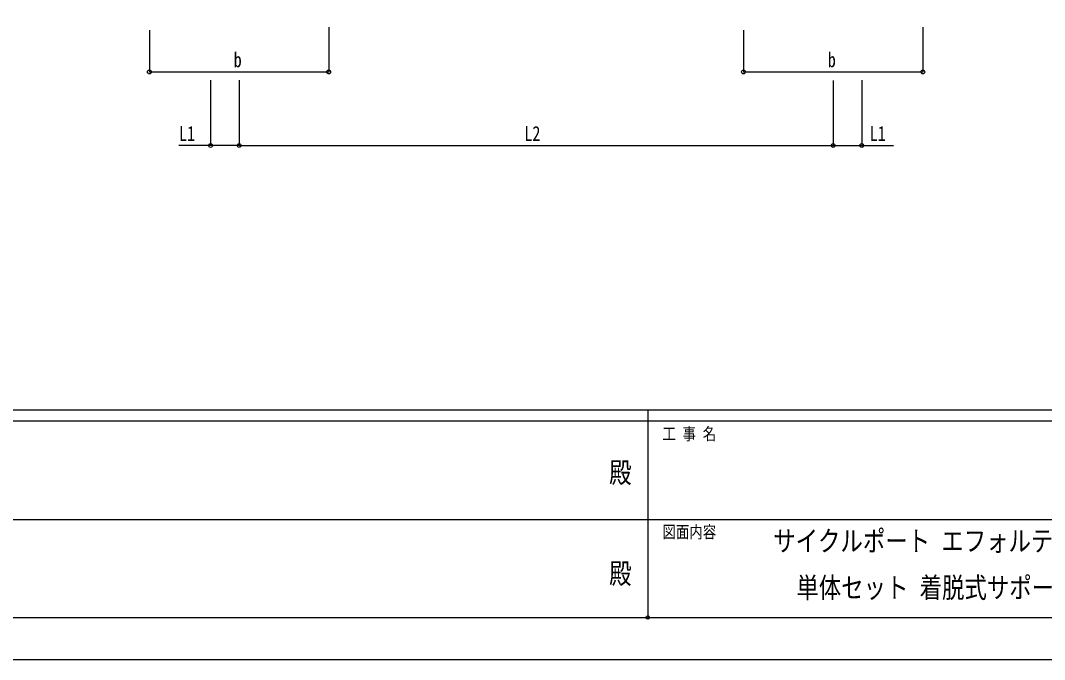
# Model space of a CAD drawing. Units: millimetres, scale not verified. Extents: x -10512 to 10512, y -7425 to 7425.
# Drawn here: x -2810 to 1758, y -7425 to -4575 of the extents above; entities that cross this region are included whole.
import ezdxf
from ezdxf.enums import TextEntityAlignment as Align

# ---------------------------------------------------------------- set-up
doc = ezdxf.new("R2010")
doc.units = ezdxf.units.MM
doc.header["$LTSCALE"] = 30
doc.header["$PDMODE"] = 32
doc.header["$PDSIZE"] = 15
for name, color, linetype in [('0-2_USER1', 3, 'Continuous'), ('0-6_YKK_D', 6, 'Continuous'), ('0-7_YKK_ZWAK', 7, 'Continuous')]:
    doc.layers.add(name, color=color, linetype=linetype)
doc.styles.add('ＭＳ ゴシック', font='')
doc.styles.get('ＭＳ ゴシック').set_extended_font_data('MS Gothic')

msp = doc.modelspace()

# ---------------------------------------------------------------- linework, layer by layer
at = {"layer": '0-6_YKK_D'}
for p, q in [((-1435.07, -4604.32), (-1435.07, -4805.24)), ((1214.93, -4604.32), (1214.93, -4805.24)), ((-2235.07, -4618.53), (-2235.07, -4805.24)), ((414.93, -4618.53), (414.93, -4805.24)), ((-2235.07, -4804.24), (-1435.07, -4804.24)), ((-1961.87, -4841.43), (-1961.87, -5133.59)), ((-1834.87, -4840.43), (-1834.87, -5133.59)), ((-1834.87, -4840.43), (-1834.87, -5133.59)), ((414.93, -4804.24), (1214.93, -4804.24)), ((942.13, -4841.43), (942.13, -5133.59)), ((815.13, -4842.49), (815.13, -5133.59)), ((815.13, -4842.49), (815.13, -5133.59)), ((-1834.87, -5132.59), (815.13, -5132.59))]:
    msp.add_line(p, q, dxfattribs=at)
for points in [[(-1834.87, -5132.59), (-1961.87, -5132.59), (-2104.07, -5132.59)], [(815.13, -5132.59), (942.13, -5132.59), (1084.33, -5132.59)]]:
    msp.add_lwpolyline(points, dxfattribs=at)
for centre in [(-2235.07, -4804.24), (-1435.07, -4804.24), (414.93, -4804.24), (1214.93, -4804.24), (-1961.87, -5132.59), (-1834.87, -5132.59), (-1834.87, -5132.59), (815.13, -5132.59), (815.13, -5132.59), (942.13, -5132.59)]:
    msp.add_circle(centre, 8.5, dxfattribs=at)
at = {"layer": '0-7_YKK_ZWAK'}
for p, q in [((9737.55, -6312.5), (-9762.45, -6312.5)), ((-12.45, -6312.5), (-12.45, -7237.5)), ((-12.45, -6362.5), (-3262.45, -6362.5)), ((3237.55, -6362.5), (-12.45, -6362.5)), ((-3243.7, -6800), (-12.45, -6800)), ((-12.45, -6800), (3237.55, -6800)), ((-3262.45, -7237.5), (-12.45, -7237.5)), ((-12.45, -7237.5), (3237.55, -7237.5))]:
    msp.add_line(p, q, dxfattribs=at)
msp.add_lwpolyline([(-10512.5, -7425), (10512.5, -7425), (10512.5, 7425), (-10512.5, 7425)], close=True, dxfattribs=at)
msp.add_point((-12.45, -7237.5), dxfattribs=at)

# ---------------------------------------------------------------- texts
at = {"layer": '0-2_USER1', "style": 'ＭＳ ゴシック', "width": 0.8}
for s, p in [('サイクルポート エフォルテ 1500タイプ', (547.3, -6969.36)), ('単体セット 着脱式サポート 納まり図', (650.63, -7177.69))]:
    msp.add_text(s, height=91.64, dxfattribs=at).set_placement(p, align=Align.BOTTOM_LEFT)
at = {"layer": '0-6_YKK_D', "style": 'ＭＳ ゴシック', "width": 0.8}
for s, p in [('b', (-1859.07, -4802.94)), ('b', (790.93, -4802.94)), ('L1', (-2102.77, -5131.29)), ('L2', (-562.67, -5131.29)), ('L1', (977.43, -5131.29))]:
    msp.add_text(s, height=65.98, dxfattribs=at).set_placement(p, align=Align.BOTTOM_LEFT)
at = {"layer": '0-7_YKK_ZWAK', "style": 'ＭＳ ゴシック', "width": 0.8}
for s, height, p in [('工 事 名', 54.99, (53.17, -6462.5)), ('殿', 91.64, (-184.17, -6664.58)), ('図面内容', 54.99, (53.17, -6900)), ('殿', 91.64, (-184.17, -7114.58))]:
    msp.add_text(s, height=height, dxfattribs=at).set_placement(p, align=Align.BOTTOM_LEFT)

doc.saveas('drawing.dxf')
